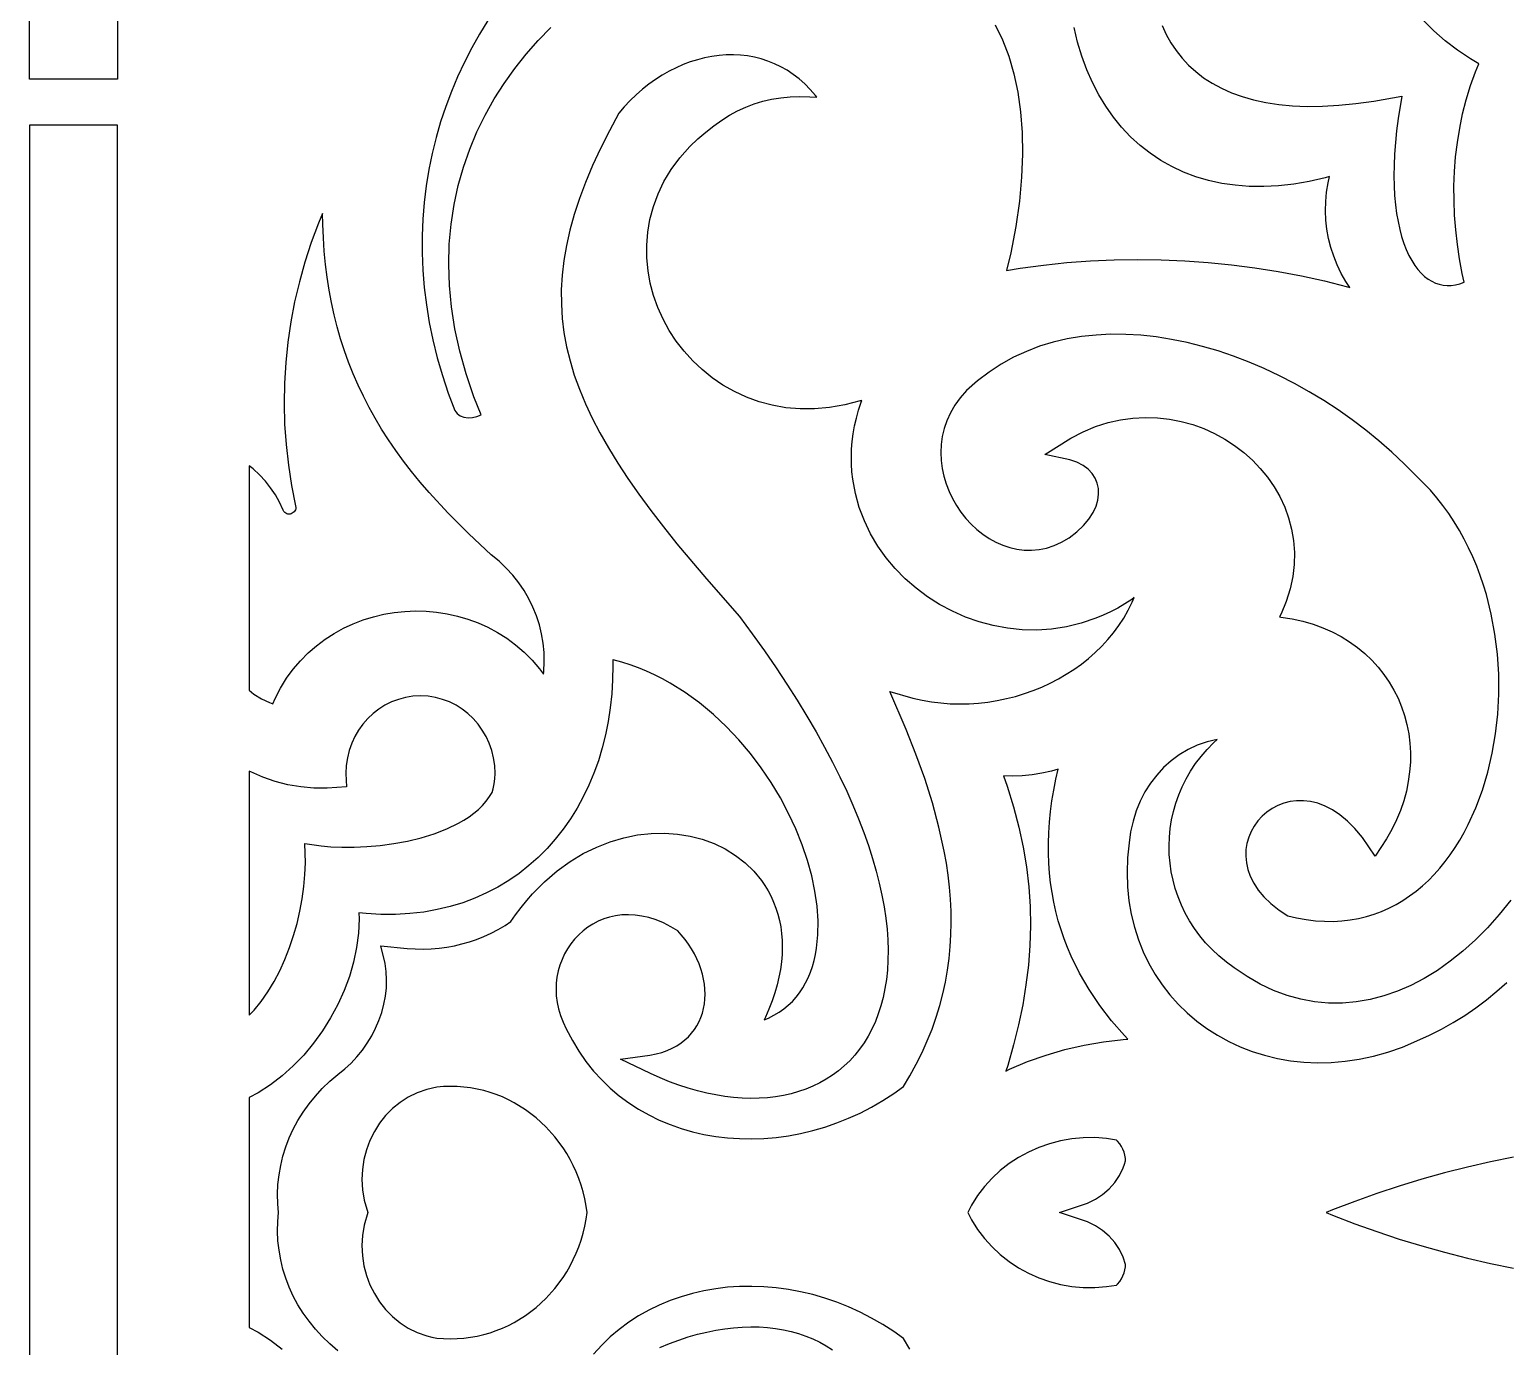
# Model space of a CAD drawing. Extents: x -375 to 375, y -1025 to 1025.
# Drawn here: x -275 to -207.8, y 637.9 to 697.8 of the extents above; entities that cross this region are included whole.
import ezdxf

# ---------------------------------------------------------------- set-up
doc = ezdxf.new("R2010")
doc.units = 0
doc.layers.add('LAYER_10', color=1, linetype='CONTINUOUS')

msp = doc.modelspace()

# ---------------------------------------------------------------- linework, layer by layer
at = {"layer": 'LAYER_10'}
for points in [[(-202.446, 925), (-202.446, 920.889), (-271, 920.889), (-271, 695.576), (-275, 695.576), (-275, 925)], [(-245.215, 683.206), (-245.571, 683.668), (-245.89, 684.155), (-246.169, 684.665), (-246.406, 685.193), (-246.601, 685.738), (-246.751, 686.298), (-246.855, 686.868), (-246.91, 687.447), (-246.915, 688.031), (-246.869, 688.617), (-246.769, 689.202), (-246.613, 689.784), (-246.401, 690.358), (-246.13, 690.922), (-245.8, 691.472), (-245.409, 692.006), (-244.954, 692.521), (-244.583, 692.865), (-244.222, 693.175), (-243.864, 693.456), (-243.504, 693.711), (-243.142, 693.938), (-242.776, 694.138), (-242.403, 694.311), (-242.022, 694.457), (-241.631, 694.575), (-241.23, 694.667), (-240.816, 694.733), (-240.389, 694.773), (-239.945, 694.787), (-239.485, 694.777), (-239.174, 694.755), (-239.236, 694.837), (-239.473, 695.112), (-239.721, 695.364), (-239.979, 695.592), (-240.247, 695.798), (-240.523, 695.982), (-240.807, 696.144), (-241.099, 696.284), (-241.398, 696.403), (-241.702, 696.501), (-242.013, 696.578), (-242.328, 696.634), (-242.647, 696.67), (-242.969, 696.686), (-243.294, 696.682), (-243.621, 696.657), (-243.949, 696.613), (-244.278, 696.549), (-244.605, 696.466), (-244.932, 696.364), (-245.256, 696.242), (-245.578, 696.101), (-245.895, 695.942), (-246.208, 695.764), (-246.515, 695.568), (-246.817, 695.353), (-247.111, 695.121), (-247.397, 694.871), (-247.674, 694.604), (-247.942, 694.319), (-248.183, 694.037), (-248.615, 693.235), (-249.019, 692.431), (-249.381, 691.649), (-249.7, 690.887), (-249.979, 690.145), (-250.216, 689.42), (-250.413, 688.711), (-250.569, 688.017), (-250.686, 687.335), (-250.762, 686.665), (-250.8, 686.003), (-250.798, 685.349), (-250.758, 684.7), (-250.679, 684.055), (-250.561, 683.412), (-250.405, 682.768), (-250.21, 682.123), (-249.977, 681.474), (-249.705, 680.82), (-249.395, 680.159), (-249.047, 679.489), (-248.66, 678.81), (-248.235, 678.12), (-247.771, 677.417), (-247.27, 676.699), (-246.73, 675.966), (-246.153, 675.216), (-245.539, 674.448), (-244.198, 672.847), (-242.699, 671.143), (-242.109, 670.347), (-241.554, 669.573), (-241.029, 668.811), (-240.532, 668.063), (-240.063, 667.328), (-239.621, 666.606), (-239.207, 665.898), (-238.82, 665.203), (-238.459, 664.521), (-238.124, 663.853), (-237.815, 663.199), (-237.53, 662.558), (-237.271, 661.931), (-237.036, 661.318), (-236.824, 660.719), (-236.636, 660.134), (-236.472, 659.562), (-236.33, 659.005), (-236.21, 658.462), (-236.112, 657.933), (-236.035, 657.418), (-235.98, 656.917), (-235.946, 656.431), (-235.932, 655.959), (-235.938, 655.501), (-235.963, 655.058), (-236.008, 654.63), (-236.072, 654.216), (-236.155, 653.818), (-236.256, 653.434), (-236.375, 653.066), (-236.511, 652.713), (-236.665, 652.377), (-236.836, 652.056), (-237.023, 651.751), (-237.225, 651.462), (-237.443, 651.191), (-237.676, 650.936), (-237.923, 650.699), (-238.184, 650.478), (-238.459, 650.276), (-238.745, 650.091), (-239.044, 649.923), (-239.354, 649.774), (-239.675, 649.642), (-240.006, 649.528), (-240.346, 649.433), (-240.697, 649.355), (-241.055, 649.295), (-241.422, 649.253), (-241.797, 649.229), (-242.179, 649.223), (-242.568, 649.235), (-242.964, 649.265), (-243.365, 649.314), (-243.772, 649.38), (-244.185, 649.464), (-244.602, 649.566), (-245.023, 649.687), (-245.448, 649.825), (-245.877, 649.982), (-246.309, 650.158), (-246.743, 650.351), (-248.106, 651.013), (-246.773, 651.186), (-246.49, 651.243), (-246.226, 651.315), (-245.98, 651.402), (-245.752, 651.503), (-245.542, 651.617), (-245.349, 651.743), (-245.173, 651.88), (-245.014, 652.028), (-244.87, 652.186), (-244.743, 652.353), (-244.63, 652.529), (-244.533, 652.714), (-244.45, 652.906), (-244.383, 653.105), (-244.33, 653.311), (-244.292, 653.523), (-244.27, 653.739), (-244.262, 653.961), (-244.269, 654.186), (-244.292, 654.414), (-244.329, 654.644), (-244.382, 654.876), (-244.449, 655.107), (-244.532, 655.338), (-244.629, 655.568), (-244.742, 655.795), (-244.87, 656.02), (-245.012, 656.24), (-245.169, 656.455), (-245.341, 656.665), (-245.504, 656.843), (-245.818, 657.032), (-246.156, 657.203), (-246.489, 657.339), (-246.815, 657.443), (-247.134, 657.516), (-247.445, 657.56), (-247.749, 657.575), (-248.043, 657.564), (-248.328, 657.527), (-248.603, 657.467), (-248.868, 657.384), (-249.121, 657.278), (-249.363, 657.153), (-249.592, 657.008), (-249.807, 656.844), (-250.008, 656.663), (-250.194, 656.467), (-250.364, 656.255), (-250.517, 656.03), (-250.652, 655.792), (-250.769, 655.543), (-250.866, 655.284), (-250.942, 655.017), (-250.998, 654.741), (-251.031, 654.459), (-251.042, 654.172), (-251.029, 653.88), (-250.992, 653.585), (-250.929, 653.288), (-250.839, 652.989), (-250.722, 652.69), (-250.573, 652.384), (-250.299, 651.856), (-250.001, 651.363), (-249.678, 650.9), (-249.332, 650.466), (-248.963, 650.062), (-248.573, 649.686), (-248.162, 649.339), (-247.733, 649.02), (-247.286, 648.73), (-246.823, 648.468), (-246.345, 648.235), (-245.853, 648.03), (-245.349, 647.853), (-244.833, 647.704), (-244.308, 647.584), (-243.774, 647.491), (-243.233, 647.427), (-242.686, 647.391), (-242.134, 647.383), (-241.58, 647.402), (-241.024, 647.45), (-240.468, 647.525), (-239.913, 647.628), (-239.36, 647.759), (-238.811, 647.917), (-238.267, 648.103), (-237.73, 648.316), (-237.201, 648.557), (-236.682, 648.824), (-236.173, 649.119), (-235.676, 649.44), (-235.236, 649.757), (-234.945, 650.241), (-234.652, 650.774), (-234.385, 651.308), (-234.146, 651.841), (-233.932, 652.375), (-233.743, 652.909), (-233.579, 653.443), (-233.438, 653.978), (-233.321, 654.513), (-233.226, 655.049), (-233.152, 655.586), (-233.1, 656.124), (-233.069, 656.662), (-233.058, 657.202), (-233.066, 657.742), (-233.093, 658.284), (-233.138, 658.827), (-233.2, 659.372), (-233.28, 659.917), (-233.376, 660.462), (-233.616, 661.561), (-233.914, 662.664), (-234.265, 663.772), (-234.665, 664.885), (-235.11, 666.003), (-235.849, 667.722), (-234.811, 667.431), (-234.387, 667.335), (-233.961, 667.26), (-233.532, 667.207), (-233.102, 667.175), (-232.671, 667.163), (-232.242, 667.172), (-231.813, 667.201), (-231.388, 667.249), (-230.966, 667.317), (-230.548, 667.403), (-230.135, 667.508), (-229.729, 667.632), (-229.329, 667.773), (-228.938, 667.932), (-228.556, 668.108), (-228.184, 668.301), (-227.822, 668.511), (-227.473, 668.736), (-227.136, 668.977), (-226.812, 669.233), (-226.503, 669.504), (-226.21, 669.79), (-225.933, 670.09), (-225.672, 670.403), (-225.43, 670.73), (-225.206, 671.07), (-225.002, 671.422), (-224.819, 671.787), (-224.728, 671.997), (-224.84, 671.918), (-225.159, 671.712), (-225.482, 671.524), (-225.808, 671.352), (-226.137, 671.198), (-226.472, 671.059), (-227.139, 670.832), (-227.813, 670.669), (-228.49, 670.566), (-229.165, 670.522), (-229.835, 670.535), (-230.497, 670.603), (-231.149, 670.724), (-231.786, 670.894), (-232.407, 671.113), (-233.007, 671.378), (-233.584, 671.686), (-234.136, 672.036), (-234.658, 672.426), (-235.148, 672.854), (-235.603, 673.317), (-236.02, 673.814), (-236.395, 674.343), (-236.726, 674.901), (-237.009, 675.487), (-237.24, 676.099), (-237.418, 676.733), (-237.537, 677.385), (-237.574, 677.723), (-237.596, 678.062), (-237.601, 678.405), (-237.59, 678.751), (-237.562, 679.101), (-237.517, 679.454), (-237.455, 679.809), (-237.375, 680.167), (-237.276, 680.526), (-237.159, 680.887), (-237.128, 680.97), (-237.201, 680.944), (-237.906, 680.76), (-238.598, 680.639), (-239.276, 680.58), (-239.937, 680.58), (-240.579, 680.637), (-241.2, 680.747), (-241.8, 680.907), (-242.375, 681.115), (-242.923, 681.368), (-243.444, 681.664), (-243.936, 681.998), (-244.396, 682.368), (-244.823, 682.772)], [(-275, 693.49), (-275, 464.066), (-271, 464.066), (-271, 693.49)], [(-261.458, 686.569), (-261.531, 687.157), (-261.588, 687.755), (-261.629, 688.363), (-261.654, 688.983), (-261.662, 689.467), (-261.847, 689.033), (-262.177, 688.152), (-262.469, 687.261), (-262.722, 686.36), (-262.936, 685.451), (-263.111, 684.535), (-263.246, 683.614), (-263.341, 682.687), (-263.397, 681.758), (-263.414, 680.826), (-263.39, 679.893), (-263.326, 678.961), (-263.221, 678.029), (-263.077, 677.101), (-262.89, 676.169), (-262.883, 676.104), (-262.888, 676.044), (-262.903, 675.99), (-262.927, 675.941), (-262.96, 675.899), (-262.999, 675.863), (-263.043, 675.835), (-263.091, 675.814), (-263.141, 675.802), (-263.193, 675.797), (-263.245, 675.802), (-263.296, 675.816), (-263.344, 675.841), (-263.388, 675.875), (-263.426, 675.92), (-263.458, 675.976), (-263.624, 676.34), (-263.813, 676.677), (-264.027, 676.998), (-264.267, 677.302), (-264.531, 677.587), (-264.817, 677.851), (-264.998, 677.993), (-264.998, 667.782), (-264.788, 667.607), (-264.45, 667.392), (-264.082, 667.222), (-263.927, 667.173), (-263.826, 667.411), (-263.58, 667.884), (-263.305, 668.328), (-263.002, 668.743), (-262.673, 669.128), (-262.32, 669.484), (-261.945, 669.809), (-261.551, 670.105), (-261.139, 670.37), (-260.712, 670.605), (-260.27, 670.809), (-259.817, 670.983), (-259.354, 671.127), (-258.883, 671.24), (-258.406, 671.322), (-257.924, 671.373), (-257.441, 671.393), (-256.956, 671.382), (-256.473, 671.339), (-255.993, 671.265), (-255.518, 671.16), (-255.05, 671.023), (-254.591, 670.853), (-254.142, 670.652), (-253.707, 670.418), (-253.286, 670.151), (-252.882, 669.852), (-252.496, 669.519), (-252.132, 669.154), (-251.79, 668.756), (-251.613, 668.515), (-251.597, 668.642), (-251.576, 669.073), (-251.586, 669.502), (-251.627, 669.927), (-251.699, 670.347), (-251.801, 670.761), (-251.932, 671.166), (-252.092, 671.562), (-252.28, 671.947), (-252.496, 672.319), (-252.739, 672.677), (-253.009, 673.02), (-253.306, 673.345), (-253.628, 673.652), (-253.991, 673.951), (-255.013, 674.895), (-255.955, 675.835), (-256.82, 676.777), (-257.226, 677.252), (-257.613, 677.728), (-257.981, 678.206), (-258.331, 678.688), (-258.662, 679.173), (-258.976, 679.662), (-259.272, 680.155), (-259.549, 680.653), (-259.809, 681.156), (-260.051, 681.665), (-260.276, 682.18), (-260.483, 682.702), (-260.673, 683.23), (-260.846, 683.766), (-261.002, 684.31), (-261.141, 684.861), (-261.263, 685.421), (-261.369, 685.99)], [(-226.361, 676.968), (-226.415, 677.211), (-226.51, 677.439), (-226.649, 677.649), (-226.831, 677.842), (-227.06, 678.012), (-227.336, 678.157), (-227.66, 678.269), (-228.803, 678.502), (-227.611, 679.254), (-227.053, 679.543), (-226.49, 679.777), (-225.923, 679.957), (-225.355, 680.086), (-224.789, 680.164), (-224.228, 680.194), (-223.672, 680.178), (-223.126, 680.117), (-222.591, 680.013), (-222.07, 679.869), (-221.565, 679.686), (-221.078, 679.466), (-220.611, 679.211), (-220.167, 678.922), (-219.748, 678.602), (-219.356, 678.253), (-218.993, 677.875), (-218.662, 677.471), (-218.365, 677.042), (-218.105, 676.591), (-217.883, 676.118), (-217.703, 675.626), (-217.567, 675.118), (-217.478, 674.594), (-217.437, 674.057), (-217.447, 673.51), (-217.512, 672.955), (-217.631, 672.393), (-217.809, 671.828), (-218.046, 671.262), (-218.121, 671.12), (-218.057, 671.114), (-217.549, 671.034), (-217.061, 670.925), (-216.593, 670.789), (-216.145, 670.627), (-215.719, 670.438), (-215.314, 670.226), (-214.932, 669.991), (-214.572, 669.733), (-214.235, 669.455), (-213.922, 669.157), (-213.633, 668.841), (-213.368, 668.508), (-213.129, 668.159), (-212.915, 667.796), (-212.727, 667.419), (-212.565, 667.03), (-212.429, 666.631), (-212.321, 666.222), (-212.24, 665.804), (-212.187, 665.38), (-212.162, 664.95), (-212.165, 664.516), (-212.197, 664.078), (-212.258, 663.639), (-212.348, 663.198), (-212.468, 662.758), (-212.618, 662.32), (-212.799, 661.885), (-213.009, 661.454), (-213.251, 661.029), (-213.76, 660.246), (-214.349, 661.088), (-214.685, 661.492), (-215.025, 661.833), (-215.367, 662.116), (-215.709, 662.342), (-216.048, 662.517), (-216.382, 662.642), (-216.71, 662.722), (-217.03, 662.76), (-217.34, 662.757), (-217.64, 662.718), (-217.927, 662.645), (-218.2, 662.539), (-218.456, 662.403), (-218.693, 662.24), (-218.909, 662.051), (-219.103, 661.84), (-219.27, 661.609), (-219.41, 661.361), (-219.521, 661.097), (-219.6, 660.822), (-219.645, 660.535), (-219.655, 660.24), (-219.628, 659.939), (-219.56, 659.632), (-219.45, 659.322), (-219.293, 659.009), (-219.087, 658.697), (-218.829, 658.386), (-218.514, 658.081), (-218.141, 657.783), (-217.739, 657.519), (-217.342, 657.427), (-216.911, 657.351), (-216.489, 657.301), (-216.078, 657.275), (-215.676, 657.273), (-215.284, 657.294), (-214.902, 657.338), (-214.53, 657.404), (-214.168, 657.491), (-213.815, 657.599), (-213.472, 657.727), (-213.139, 657.875), (-212.815, 658.041), (-212.501, 658.226), (-212.197, 658.429), (-211.903, 658.649), (-211.618, 658.886), (-211.344, 659.139), (-211.08, 659.408), (-210.826, 659.692), (-210.582, 659.991), (-210.35, 660.304), (-210.128, 660.63), (-209.916, 660.969), (-209.716, 661.319), (-209.529, 661.679), (-209.184, 662.439), (-208.887, 663.234), (-208.638, 664.062), (-208.438, 664.918), (-208.287, 665.796), (-208.187, 666.692), (-208.139, 667.6), (-208.144, 668.514), (-208.202, 669.43), (-208.315, 670.342), (-208.482, 671.245), (-208.706, 672.136), (-208.838, 672.571), (-208.985, 673.003), (-209.146, 673.429), (-209.322, 673.848), (-209.512, 674.259), (-209.717, 674.663), (-209.936, 675.057), (-210.17, 675.443), (-210.419, 675.819), (-210.683, 676.184), (-210.961, 676.538), (-211.255, 676.88), (-211.564, 677.21), (-211.896, 677.534), (-212.444, 678.087), (-213.009, 678.617), (-213.593, 679.128), (-214.197, 679.62), (-214.817, 680.09), (-215.453, 680.538), (-216.103, 680.964), (-216.765, 681.365), (-217.438, 681.742), (-218.121, 682.093), (-218.811, 682.417), (-219.507, 682.713), (-220.208, 682.98), (-220.913, 683.218), (-221.618, 683.426), (-222.324, 683.601), (-223.028, 683.745), (-223.728, 683.855), (-224.424, 683.93), (-225.114, 683.971), (-225.796, 683.975), (-226.468, 683.943), (-227.129, 683.873), (-227.778, 683.765), (-228.414, 683.617), (-229.034, 683.429), (-229.638, 683.2), (-230.223, 682.929), (-230.79, 682.616), (-231.337, 682.258), (-231.862, 681.856), (-232.359, 681.412), (-232.646, 681.085), (-232.891, 680.745), (-233.094, 680.397), (-233.256, 680.044), (-233.379, 679.685), (-233.465, 679.323), (-233.516, 678.959), (-233.532, 678.595), (-233.517, 678.232), (-233.47, 677.872), (-233.393, 677.516), (-233.288, 677.168), (-233.157, 676.829), (-232.999, 676.501), (-232.818, 676.186), (-232.615, 675.886), (-232.391, 675.603), (-232.148, 675.34), (-231.888, 675.098), (-231.613, 674.879), (-231.325, 674.686), (-231.024, 674.52), (-230.714, 674.382), (-230.395, 674.275), (-230.069, 674.2), (-229.738, 674.158), (-229.402, 674.152), (-229.063, 674.183), (-228.722, 674.252), (-228.379, 674.363), (-228.035, 674.516), (-227.695, 674.714), (-227.336, 674.989), (-227.034, 675.277), (-226.79, 675.571), (-226.602, 675.865), (-226.468, 676.156), (-226.385, 676.438), (-226.35, 676.71)], [(-264.926, 664.069), (-264.998, 664.107), (-264.998, 653.002), (-264.777, 653.234), (-264.453, 653.634), (-264.15, 654.07), (-263.87, 654.537), (-263.612, 655.03), (-263.378, 655.546), (-263.169, 656.079), (-262.985, 656.626), (-262.827, 657.181), (-262.695, 657.74), (-262.591, 658.299), (-262.515, 658.854), (-262.467, 659.398), (-262.448, 659.929), (-262.465, 660.812), (-261.728, 660.706), (-261.283, 660.667), (-260.781, 660.648), (-260.234, 660.651), (-259.652, 660.677), (-259.045, 660.731), (-258.425, 660.813), (-257.801, 660.927), (-257.185, 661.074), (-256.586, 661.256), (-256.016, 661.475), (-255.48, 661.735), (-255.235, 661.876), (-255.001, 662.03), (-254.781, 662.193), (-254.576, 662.366), (-254.389, 662.549), (-254.219, 662.743), (-254.068, 662.947), (-253.95, 663.138), (-253.899, 663.309), (-253.854, 663.526), (-253.825, 663.757), (-253.814, 663.999), (-253.832, 664.362), (-253.883, 664.713), (-253.967, 665.051), (-254.082, 665.375), (-254.225, 665.684), (-254.395, 665.975), (-254.591, 666.246), (-254.81, 666.497), (-255.051, 666.724), (-255.313, 666.927), (-255.593, 667.104), (-255.889, 667.252), (-256.2, 667.37), (-256.525, 667.457), (-256.862, 667.51), (-257.209, 667.529), (-257.556, 667.51), (-257.892, 667.457), (-258.217, 667.37), (-258.529, 667.252), (-258.825, 667.104), (-259.105, 666.927), (-259.366, 666.724), (-259.608, 666.497), (-259.827, 666.246), (-260.023, 665.975), (-260.193, 665.684), (-260.336, 665.375), (-260.45, 665.051), (-260.534, 664.713), (-260.586, 664.362), (-260.603, 664.001), (-260.572, 663.394), (-261.458, 663.329), (-262.059, 663.334), (-262.655, 663.388), (-263.243, 663.489), (-263.82, 663.637), (-264.382, 663.831)], [(-228.475, 662.751), (-228.392, 663.246), (-228.292, 663.747), (-228.187, 664.201), (-228.494, 664.109), (-228.932, 664.008), (-229.376, 663.937), (-229.823, 663.895), (-230.272, 663.883), (-230.681, 663.899), (-230.51, 663.419), (-230.219, 662.486), (-229.976, 661.564), (-229.78, 660.652), (-229.63, 659.748), (-229.526, 658.85), (-229.466, 657.956), (-229.45, 657.064), (-229.477, 656.173), (-229.545, 655.28), (-229.656, 654.383), (-229.806, 653.482), (-229.995, 652.573), (-230.223, 651.654), (-230.488, 650.724), (-230.57, 650.467), (-230.408, 650.547), (-229.584, 650.892), (-228.742, 651.19), (-227.884, 651.442), (-227.014, 651.645), (-226.132, 651.8), (-225.241, 651.907), (-225.017, 651.921), (-225.173, 652.081), (-225.76, 652.753), (-226.297, 653.45), (-226.784, 654.171), (-227.218, 654.916), (-227.596, 655.684), (-227.766, 656.081), (-227.921, 656.482), (-228.061, 656.889), (-228.186, 657.303), (-228.297, 657.722), (-228.392, 658.148), (-228.472, 658.58), (-228.537, 659.019), (-228.586, 659.464), (-228.619, 659.915), (-228.636, 660.372), (-228.637, 660.835), (-228.621, 661.305), (-228.589, 661.781), (-228.54, 662.263)], [(-251.093, 647.476), (-251.502, 647.93), (-251.948, 648.341), (-252.429, 648.706), (-252.944, 649.023), (-253.208, 649.16), (-253.481, 649.285), (-253.76, 649.397), (-254.045, 649.495), (-254.334, 649.578), (-254.629, 649.647), (-254.928, 649.701), (-255.232, 649.739), (-255.539, 649.762), (-255.849, 649.768), (-256.162, 649.759), (-256.466, 649.733), (-256.924, 649.633), (-257.358, 649.481), (-257.763, 649.283), (-258.139, 649.041), (-258.483, 648.759), (-258.794, 648.441), (-259.07, 648.091), (-259.309, 647.713), (-259.508, 647.31), (-259.666, 646.886), (-259.78, 646.445), (-259.849, 645.992), (-259.871, 645.53), (-259.843, 645.064), (-259.765, 644.596), (-259.605, 644.028), (-259.765, 643.46), (-259.843, 642.992), (-259.871, 642.525), (-259.849, 642.064), (-259.78, 641.611), (-259.666, 641.17), (-259.508, 640.746), (-259.309, 640.343), (-259.07, 639.965), (-258.794, 639.614), (-258.483, 639.297), (-258.139, 639.015), (-257.763, 638.773), (-257.358, 638.575), (-256.92, 638.422), (-256.698, 638.366), (-256.47, 638.323), (-256.162, 638.297), (-255.849, 638.287), (-255.539, 638.294), (-255.232, 638.317), (-254.928, 638.355), (-254.629, 638.409), (-254.334, 638.478), (-254.045, 638.561), (-253.76, 638.659), (-253.481, 638.77), (-253.208, 638.896), (-252.944, 639.033), (-252.429, 639.35), (-251.948, 639.715), (-251.502, 640.126), (-251.093, 640.58), (-250.723, 641.078), (-250.557, 641.337), (-250.401, 641.609), (-250.257, 641.889), (-250.126, 642.177), (-250.007, 642.473), (-249.902, 642.778), (-249.81, 643.089), (-249.732, 643.408), (-249.669, 643.734), (-249.626, 644.028), (-249.669, 644.322), (-249.732, 644.648), (-249.81, 644.966), (-249.902, 645.278), (-250.007, 645.582), (-250.126, 645.879), (-250.257, 646.167), (-250.401, 646.447), (-250.557, 646.718), (-250.723, 646.977)], [(-231.544, 645.212), (-231.856, 644.802), (-232.133, 644.363), (-232.305, 644.028), (-232.133, 643.693), (-231.856, 643.254), (-231.544, 642.844), (-231.199, 642.465), (-230.825, 642.117), (-230.423, 641.801), (-229.996, 641.52), (-229.547, 641.274), (-229.077, 641.065), (-228.591, 640.895), (-228.089, 640.763), (-227.576, 640.673), (-227.053, 640.624), (-226.523, 640.619), (-225.988, 640.659), (-225.535, 640.731), (-225.486, 640.779), (-225.393, 640.895), (-225.313, 641.018), (-225.246, 641.147), (-225.194, 641.282), (-225.156, 641.421), (-225.133, 641.564), (-225.127, 641.667), (-225.237, 642.001), (-225.406, 642.346), (-225.62, 642.665), (-225.875, 642.954), (-226.168, 643.209), (-226.495, 643.425), (-226.852, 643.6), (-228.129, 644.028), (-226.852, 644.456), (-226.495, 644.631), (-226.168, 644.847), (-225.875, 645.102), (-225.62, 645.391), (-225.406, 645.71), (-225.235, 646.06), (-225.17, 646.237), (-225.127, 646.383), (-225.133, 646.492), (-225.156, 646.635), (-225.194, 646.774), (-225.246, 646.909), (-225.313, 647.038), (-225.393, 647.161), (-225.486, 647.277), (-225.535, 647.325), (-225.988, 647.397), (-226.523, 647.437), (-227.053, 647.432), (-227.576, 647.383), (-228.089, 647.293), (-228.591, 647.161), (-229.077, 646.99), (-229.547, 646.782), (-229.996, 646.536), (-230.423, 646.255), (-230.825, 645.939), (-231.199, 645.591)]]:
    msp.add_lwpolyline(points, close=True, dxfattribs=at)
for points in [[(-254.145, 698.246), (-254.523, 697.63), (-254.879, 696.998), (-255.211, 696.352), (-255.518, 695.692), (-255.801, 695.018), (-256.059, 694.331), (-256.291, 693.632), (-256.496, 692.922), (-256.673, 692.2), (-256.823, 691.468), (-256.944, 690.727), (-257.036, 689.976), (-257.098, 689.217), (-257.13, 688.45), (-257.131, 687.676), (-257.1, 686.895), (-257.037, 686.108), (-256.941, 685.315), (-256.811, 684.518), (-256.647, 683.717), (-256.447, 682.911), (-256.213, 682.103), (-255.942, 681.293), (-255.645, 680.509), (-255.599, 680.442), (-255.537, 680.373), (-255.47, 680.316), (-255.405, 680.274), (-255.232, 680.204), (-255.047, 680.175), (-254.847, 680.185), (-254.64, 680.234), (-254.446, 680.317), (-254.775, 681.134), (-255.132, 682.183), (-255.421, 683.214), (-255.642, 684.227), (-255.798, 685.221), (-255.892, 686.195), (-255.925, 687.148), (-255.899, 688.081), (-255.817, 688.991), (-255.681, 689.878), (-255.493, 690.742), (-255.256, 691.581), (-254.971, 692.395), (-254.642, 693.184), (-254.269, 693.946), (-253.857, 694.681), (-253.406, 695.388), (-252.92, 696.066), (-252.401, 696.716), (-251.85, 697.336), (-251.271, 697.926)], [(-231.051, 698.058), (-230.724, 697.365), (-230.444, 696.622), (-230.212, 695.83), (-230.031, 694.989), (-229.903, 694.098), (-229.829, 693.157), (-229.812, 692.165), (-229.854, 691.122), (-229.957, 690.027), (-230.122, 688.879), (-230.351, 687.678), (-230.54, 686.88), (-229.928, 686.98), (-228.861, 687.123), (-227.792, 687.234), (-226.721, 687.314), (-225.649, 687.363), (-224.577, 687.38), (-223.505, 687.366), (-222.434, 687.322), (-221.365, 687.246), (-220.299, 687.139), (-219.236, 687.001), (-218.177, 686.832), (-217.123, 686.632), (-216.074, 686.402), (-215.032, 686.14), (-214.918, 686.108), (-215.094, 686.373), (-215.307, 686.745), (-215.493, 687.13), (-215.652, 687.524), (-215.783, 687.926), (-215.887, 688.336), (-215.963, 688.752), (-216.01, 689.172), (-216.028, 689.595), (-216.018, 690.02), (-215.978, 690.444), (-215.908, 690.868), (-215.84, 691.153), (-216.043, 691.095), (-216.765, 690.93), (-217.472, 690.808), (-218.163, 690.73), (-218.837, 690.695), (-219.493, 690.703), (-220.131, 690.752), (-220.75, 690.842), (-221.348, 690.973), (-221.926, 691.144), (-222.482, 691.353), (-223.015, 691.602), (-223.524, 691.888), (-224.009, 692.211), (-224.467, 692.57), (-224.9, 692.963), (-225.304, 693.391), (-225.681, 693.852), (-226.029, 694.345), (-226.347, 694.87), (-226.634, 695.424), (-226.891, 696.008), (-227.116, 696.62), (-227.309, 697.26), (-227.469, 697.927)], [(-223.463, 698.015), (-223.277, 697.616), (-223.063, 697.237), (-222.822, 696.877), (-222.553, 696.537), (-222.255, 696.219), (-221.928, 695.922), (-221.571, 695.647), (-221.182, 695.395), (-220.762, 695.167), (-220.309, 694.965), (-219.822, 694.789), (-219.301, 694.64), (-218.745, 694.52), (-218.154, 694.43), (-217.526, 694.371), (-216.862, 694.344), (-216.161, 694.351), (-215.423, 694.392), (-214.647, 694.469), (-213.832, 694.583), (-212.557, 694.81), (-212.718, 693.797), (-212.791, 693.235), (-212.848, 692.693), (-212.886, 692.171), (-212.909, 691.669), (-212.915, 691.187), (-212.906, 690.727), (-212.882, 690.287), (-212.844, 689.869), (-212.792, 689.473), (-212.727, 689.099), (-212.65, 688.746), (-212.561, 688.417), (-212.46, 688.109), (-212.35, 687.825), (-212.23, 687.564), (-212.102, 687.327), (-211.965, 687.112), (-211.822, 686.922), (-211.673, 686.754), (-211.518, 686.609), (-211.358, 686.487), (-211.195, 686.387), (-211.027, 686.308), (-210.855, 686.25), (-210.678, 686.213), (-210.496, 686.196), (-210.308, 686.2), (-210.115, 686.226), (-209.915, 686.274), (-209.713, 686.344), (-209.802, 686.747), (-209.925, 687.405), (-210.024, 688.066), (-210.1, 688.728), (-210.152, 689.392), (-210.179, 690.055), (-210.181, 690.718), (-210.157, 691.38), (-210.106, 692.04), (-210.027, 692.697), (-209.921, 693.351), (-209.785, 694.001), (-209.621, 694.646), (-209.426, 695.286), (-209.201, 695.919), (-209.051, 696.284), (-209.431, 696.501), (-210.021, 696.893), (-210.577, 697.318), (-211.099, 697.776), (-211.585, 698.263)], [(-260.971, 637.744), (-261.335, 638.056), (-261.676, 638.385), (-261.992, 638.729), (-262.282, 639.087), (-262.547, 639.457), (-262.785, 639.838), (-262.996, 640.231), (-263.181, 640.632), (-263.338, 641.043), (-263.468, 641.461), (-263.571, 641.885), (-263.646, 642.314), (-263.693, 642.748), (-263.711, 643.186), (-263.702, 643.625), (-263.667, 644.028), (-263.702, 644.431), (-263.711, 644.87), (-263.693, 645.308), (-263.646, 645.742), (-263.571, 646.171), (-263.468, 646.595), (-263.338, 647.013), (-263.181, 647.424), (-262.996, 647.825), (-262.785, 648.218), (-262.547, 648.599), (-262.282, 648.969), (-261.992, 649.327), (-261.676, 649.671), (-261.335, 650), (-260.971, 650.312), (-260.654, 650.565), (-260.368, 650.83), (-260.102, 651.115), (-259.855, 651.417), (-259.631, 651.736), (-259.429, 652.069), (-259.252, 652.414), (-259.1, 652.769), (-258.973, 653.131), (-258.874, 653.5), (-258.804, 653.872), (-258.762, 654.246), (-258.751, 654.62), (-258.771, 654.993), (-258.823, 655.361), (-259.01, 656.163), (-257.818, 656.035), (-257.45, 656.017), (-257.084, 656.015), (-256.723, 656.028), (-256.366, 656.058), (-256.014, 656.104), (-255.667, 656.166), (-255.325, 656.245), (-254.986, 656.341), (-254.653, 656.455), (-254.323, 656.586), (-253.998, 656.735), (-253.677, 656.903), (-253.361, 657.089), (-253.091, 657.266), (-252.885, 657.565), (-252.634, 657.901), (-252.376, 658.22), (-252.109, 658.524), (-251.562, 659.076), (-250.992, 659.566), (-250.404, 659.991), (-249.802, 660.354), (-249.189, 660.655), (-248.571, 660.896), (-247.95, 661.078), (-247.33, 661.203), (-246.715, 661.271), (-246.11, 661.283), (-245.517, 661.243), (-244.94, 661.149), (-244.384, 661.005), (-243.852, 660.81), (-243.348, 660.566), (-242.875, 660.275), (-242.439, 659.937), (-242.043, 659.554), (-241.694, 659.131), (-241.534, 658.898), (-241.389, 658.658), (-241.258, 658.409), (-241.14, 658.15), (-241.037, 657.881), (-240.948, 657.603), (-240.875, 657.316), (-240.818, 657.021), (-240.777, 656.717), (-240.752, 656.405), (-240.745, 656.086), (-240.756, 655.76), (-240.784, 655.426), (-240.831, 655.085), (-240.896, 654.738), (-240.98, 654.384), (-241.084, 654.025), (-241.207, 653.659), (-241.351, 653.287), (-241.515, 652.909), (-241.57, 652.797), (-241.379, 652.875), (-241.129, 653), (-240.895, 653.138), (-240.677, 653.291), (-240.475, 653.457), (-240.287, 653.635), (-240.115, 653.826), (-239.956, 654.03), (-239.812, 654.245), (-239.682, 654.473), (-239.565, 654.711), (-239.462, 654.961), (-239.372, 655.221), (-239.296, 655.492), (-239.234, 655.772), (-239.185, 656.058), (-239.126, 656.666), (-239.12, 657.301), (-239.165, 657.961), (-239.262, 658.642), (-239.408, 659.338), (-239.602, 660.046), (-239.843, 660.76), (-240.13, 661.475), (-240.461, 662.186), (-240.834, 662.89), (-241.249, 663.582), (-241.702, 664.256), (-242.194, 664.908), (-242.722, 665.534), (-243.284, 666.129), (-243.879, 666.689), (-244.506, 667.209), (-245.162, 667.685), (-245.849, 668.114), (-246.198, 668.307), (-246.557, 668.487), (-246.922, 668.654), (-247.292, 668.805), (-247.669, 668.941), (-248.051, 669.062), (-248.439, 669.166), (-248.463, 669.171), (-248.455, 668.911), (-248.466, 668.259), (-248.505, 667.616), (-248.572, 666.984), (-248.667, 666.364), (-248.79, 665.756), (-248.939, 665.161), (-249.116, 664.581), (-249.319, 664.017), (-249.548, 663.469), (-249.803, 662.939), (-250.083, 662.427), (-250.388, 661.936), (-250.718, 661.464), (-251.073, 661.015), (-251.451, 660.588), (-251.853, 660.185), (-252.278, 659.807), (-252.725, 659.455), (-253.195, 659.13), (-253.686, 658.833), (-254.199, 658.565), (-254.733, 658.327), (-255.287, 658.121), (-255.86, 657.947), (-256.453, 657.806), (-257.064, 657.698), (-257.694, 657.626), (-258.341, 657.59), (-259.006, 657.591), (-259.687, 657.629), (-260.017, 657.665), (-260.007, 657.394), (-260.031, 656.74), (-260.114, 656.08), (-260.253, 655.42), (-260.444, 654.766), (-260.685, 654.122), (-260.971, 653.491), (-261.301, 652.879), (-261.672, 652.289), (-262.08, 651.726), (-262.524, 651.195), (-262.999, 650.699), (-263.505, 650.244), (-264.038, 649.834), (-264.596, 649.473), (-265, 649.26), (-264.998, 644.028), (-265, 638.796), (-264.596, 638.583), (-264.038, 638.222), (-263.505, 637.812)], [(-207.596, 658.231), (-208.118, 657.585), (-208.655, 656.983), (-209.206, 656.427), (-209.771, 655.918), (-210.347, 655.456), (-210.935, 655.041), (-211.533, 654.675), (-212.14, 654.36), (-212.754, 654.094), (-213.374, 653.881), (-213.999, 653.719), (-214.628, 653.612), (-215.259, 653.558), (-215.89, 653.56), (-216.521, 653.618), (-217.148, 653.732), (-217.771, 653.904), (-218.387, 654.133), (-218.996, 654.421), (-219.596, 654.767), (-220.179, 655.167), (-220.535, 655.423), (-220.873, 655.7), (-221.188, 655.992), (-221.48, 656.299), (-221.748, 656.619), (-221.992, 656.952), (-222.214, 657.297), (-222.411, 657.651), (-222.585, 658.014), (-222.736, 658.385), (-222.863, 658.762), (-222.966, 659.145), (-223.046, 659.532), (-223.102, 659.923), (-223.134, 660.315), (-223.143, 660.709), (-223.129, 661.102), (-223.091, 661.494), (-223.029, 661.884), (-222.944, 662.27), (-222.835, 662.652), (-222.702, 663.027), (-222.547, 663.396), (-222.367, 663.757), (-222.165, 664.108), (-221.938, 664.449), (-221.689, 664.779), (-221.416, 665.096), (-221.12, 665.399), (-220.951, 665.551), (-221.412, 665.439), (-221.86, 665.281), (-222.283, 665.083), (-222.681, 664.846), (-223.052, 664.573), (-223.395, 664.266), (-223.708, 663.928), (-223.991, 663.56), (-224.242, 663.164), (-224.459, 662.743), (-224.641, 662.3), (-224.786, 661.835), (-224.893, 661.353), (-224.962, 660.847), (-225.033, 660.157), (-225.058, 659.49), (-225.037, 658.84), (-224.974, 658.209), (-224.87, 657.598), (-224.725, 657.006), (-224.542, 656.436), (-224.323, 655.888), (-224.068, 655.362), (-223.78, 654.86), (-223.459, 654.383), (-223.107, 653.931), (-222.726, 653.506), (-222.317, 653.109), (-221.881, 652.74), (-221.421, 652.4), (-220.937, 652.091), (-220.43, 651.814), (-219.904, 651.569), (-219.358, 651.358), (-218.795, 651.182), (-218.216, 651.041), (-217.622, 650.937), (-217.015, 650.871), (-216.397, 650.844), (-215.769, 650.857), (-215.132, 650.911), (-214.488, 651.007), (-213.838, 651.146), (-213.184, 651.329), (-212.528, 651.557), (-211.866, 651.834), (-211.299, 652.09), (-210.748, 652.368), (-210.212, 652.67), (-209.691, 652.994), (-209.187, 653.34), (-208.7, 653.706), (-208.23, 654.093), (-207.777, 654.499)], [(-207.472, 646.554), (-208.524, 646.338), (-209.57, 646.098), (-210.61, 645.834), (-211.643, 645.545), (-212.669, 645.233), (-213.688, 644.896), (-214.699, 644.535), (-215.701, 644.151), (-216.001, 644.028), (-215.701, 643.905), (-214.699, 643.52), (-213.688, 643.16), (-212.669, 642.823), (-211.643, 642.511), (-210.61, 642.222), (-209.57, 641.958), (-208.524, 641.718), (-207.472, 641.502)], [(-234.945, 637.815), (-235.236, 638.299), (-235.676, 638.616), (-236.173, 638.937), (-236.682, 639.232), (-237.201, 639.499), (-237.73, 639.74), (-238.267, 639.953), (-238.811, 640.139), (-239.36, 640.297), (-239.913, 640.428), (-240.468, 640.531), (-241.024, 640.606), (-241.58, 640.654), (-242.134, 640.673), (-242.686, 640.665), (-243.233, 640.629), (-243.774, 640.565), (-244.308, 640.472), (-244.833, 640.352), (-245.349, 640.203), (-245.853, 640.026), (-246.345, 639.821), (-246.823, 639.588), (-247.286, 639.326), (-247.733, 639.036), (-248.162, 638.717), (-248.573, 638.37), (-248.963, 637.994), (-249.332, 637.59)], [(-246.311, 637.897), (-245.877, 638.074), (-245.448, 638.231), (-245.023, 638.369), (-244.602, 638.49), (-244.185, 638.592), (-243.772, 638.676), (-243.365, 638.742), (-242.964, 638.79), (-242.568, 638.821), (-242.179, 638.833), (-241.797, 638.827), (-241.422, 638.803), (-241.055, 638.761), (-240.697, 638.701), (-240.346, 638.623), (-240.006, 638.528), (-239.675, 638.414), (-239.354, 638.282), (-239.044, 638.133), (-238.745, 637.965), (-238.459, 637.78)]]:
    msp.add_lwpolyline(points, dxfattribs=at)

doc.saveas('drawing.dxf')
